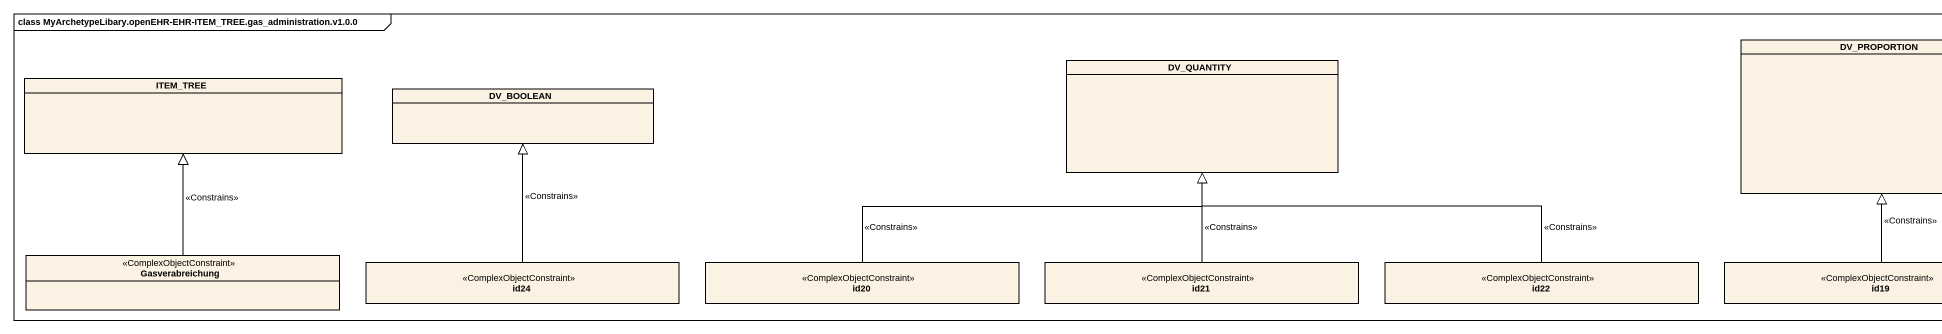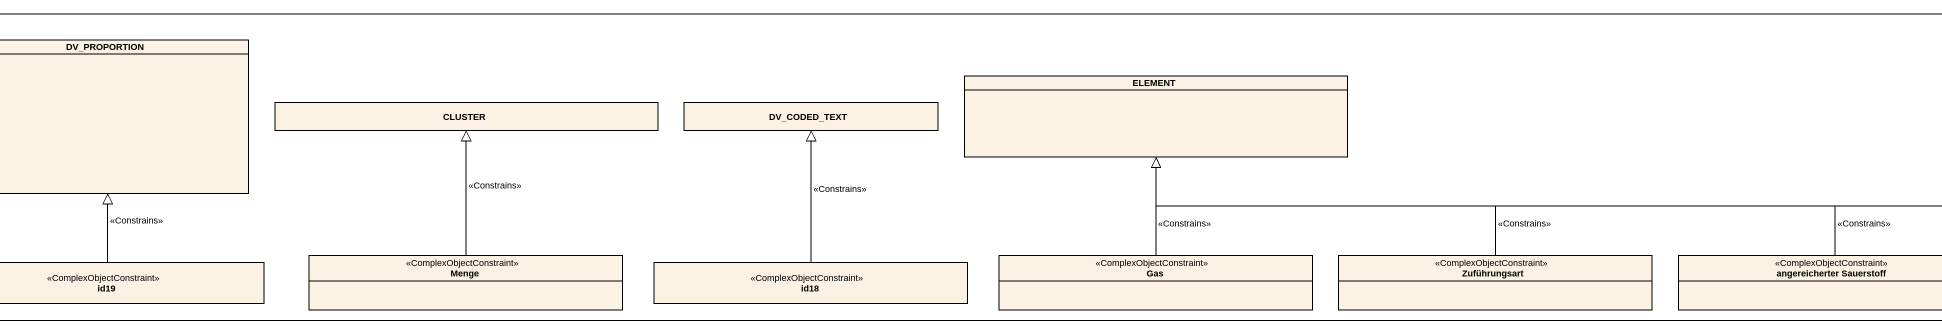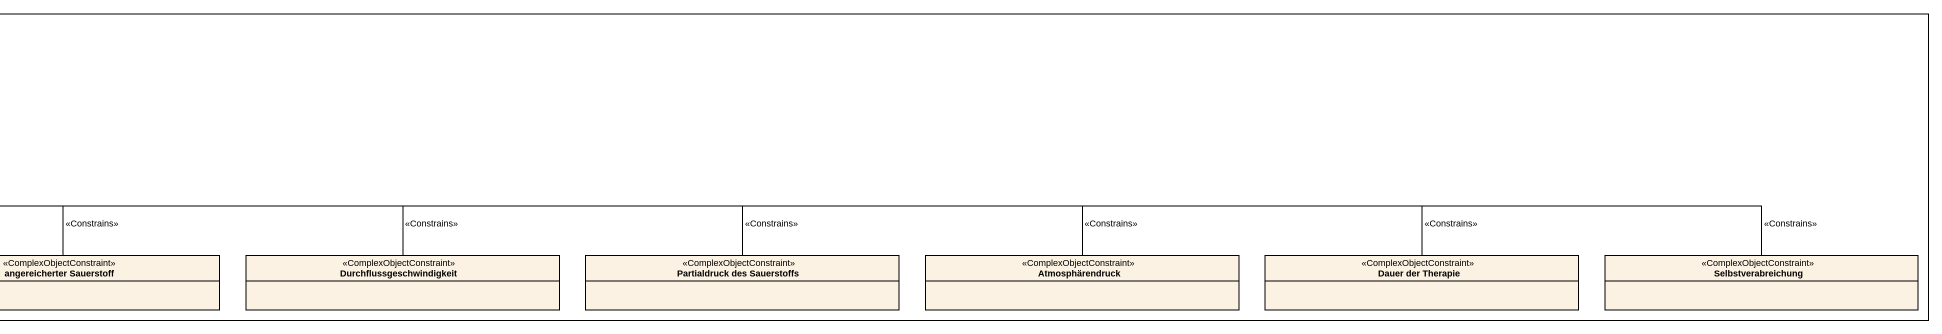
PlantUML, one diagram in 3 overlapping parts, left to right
@startuml
mainframe class MyArchetypeLibary.openEHR-EHR-ITEM_TREE.gas_administration.v1.0.0
hide circle
hide empty members
class DV_PROPORTION
class ITEM_TREE
class DV_QUANTITY
class ELEMENT
class DV_BOOLEAN
class CLUSTER
class DV_CODED_TEXT
class Gasverabreichung <<ComplexObjectConstraint>>
class id24 <<ComplexObjectConstraint>>
class id20 <<ComplexObjectConstraint>>
class id21 <<ComplexObjectConstraint>>
class id22 <<ComplexObjectConstraint>>
class id19 <<ComplexObjectConstraint>>
class Menge <<ComplexObjectConstraint>>
class id18 <<ComplexObjectConstraint>>
class Gas <<ComplexObjectConstraint>>
class Zuführungsart <<ComplexObjectConstraint>>
class "angereicherter Sauerstoff" as angereicherter_Sauerstoff <<ComplexObjectConstraint>>
class Durchflussgeschwindigkeit <<ComplexObjectConstraint>>
class "Partialdruck des Sauerstoffs" as Partialdruck_des_Sauerstoffs <<ComplexObjectConstraint>>
class Atmosphärendruck <<ComplexObjectConstraint>>
class "Dauer der Therapie" as Dauer_der_Therapie <<ComplexObjectConstraint>>
class Selbstverabreichung <<ComplexObjectConstraint>>
Gasverabreichung -up-|> ITEM_TREE : <<Constrains>>
id24 -up-|> DV_BOOLEAN : <<Constrains>>
id20 -right-|> DV_QUANTITY : <<Constrains>>
id21 -up-|> DV_QUANTITY : <<Constrains>>
id22 -left-|> DV_QUANTITY : <<Constrains>>
id19 -up-|> DV_PROPORTION : <<Constrains>>
Menge -up-|> CLUSTER : <<Constrains>>
id18 -up-|> DV_CODED_TEXT : <<Constrains>>
Gas -up-|> ELEMENT : <<Constrains>>
Zuführungsart -left-|> ELEMENT : <<Constrains>>
angereicherter_Sauerstoff -left-|> ELEMENT : <<Constrains>>
Durchflussgeschwindigkeit -left-|> ELEMENT : <<Constrains>>
Partialdruck_des_Sauerstoffs -left-|> ELEMENT : <<Constrains>>
Atmosphärendruck -left-|> ELEMENT : <<Constrains>>
Dauer_der_Therapie -left-|> ELEMENT : <<Constrains>>
Selbstverabreichung -left-|> ELEMENT : <<Constrains>>
@enduml
